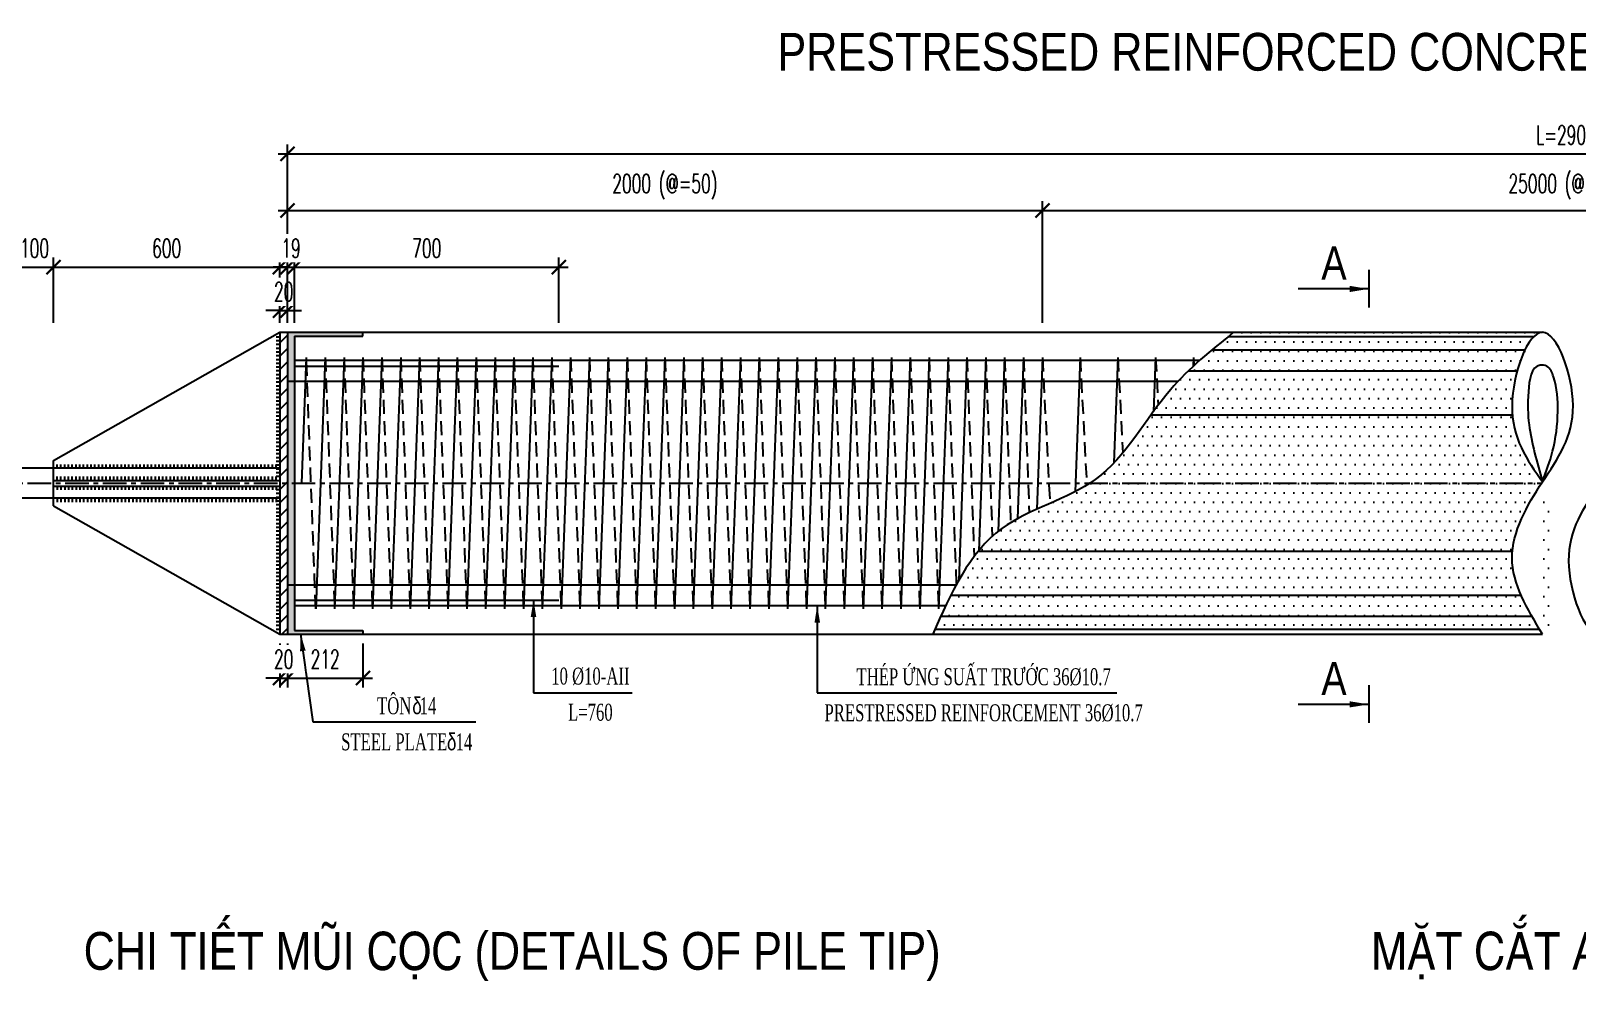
# Model space of a CAD drawing. Extents: x -687 to 808890, y -259 to 107959.
# Drawn here: x 768223 to 772319, y 93996 to 96515 of the extents above; entities that cross this region are included whole.
import ezdxf
from ezdxf.enums import TextEntityAlignment as Align

# ---------------------------------------------------------------- set-up
doc = ezdxf.new("R2010")
doc.units = 0
doc.header["$MEASUREMENT"] = 0
doc.header["$PDMODE"] = 3
doc.linetypes.add('CENTER', pattern=[2, 1.25, -0.25, 0.25, -0.25])
doc.linetypes.add('HIDDEN', pattern=[0.375, 0.25, -0.125])
doc.layers.get('0').update_dxf_attribs({"color": 3, "linetype": 'CONTINUOUS'})
doc.layers.get('DEFPOINTS').update_dxf_attribs({"linetype": 'CONTINUOUS'})
for name, color, linetype in [('Han', 7, 'CONTINUOUS'), ('Hatch', 5, 'CONTINUOUS'), ('Hidden', 4, 'HIDDEN'), ('Kich thuoc', 4, 'CONTINUOUS'), ('Net vang', 2, 'CONTINUOUS'), ('Text', 3, 'CONTINUOUS'), ('Thep chu', 1, 'CONTINUOUS'), ('Thep dai', 6, 'CONTINUOUS'), ('Tim', 8, 'CENTER')]:
    doc.layers.add(name, color=color, linetype=linetype)
doc.styles.add('Kichthuoc', font='romans.shx', dxfattribs={"width": 0.6})
doc.styles.get("Standard").update_dxf_attribs({"font": 'vntimeh.shx', "width": 0.65})
doc.styles.add('SYMBOL', font='greeks.shx', dxfattribs={"width": 0.8})
doc.styles.add('Ten', font='Vharialn.ttf')
doc.dimstyles.new('Dim 250', dxfattribs={"dimscale": 250, "dimtxt": 0.2, "dimasz": 0.15, "dimexe": 0.1, "dimexo": 0.1, "dimgap": 0.1, "dimtad": 1, "dimdec": 0, "dimlfac": -1, "dimzin": 0, "dimdsep": 46, "dimtxsty": 'Kichthuoc', "dimblk": 'ARCHTICK', "dimcen": 0.1, "dimdle": 0.1, "dimclrd": 4, "dimclre": 4, "dimclrt": 3, "dimadec": 0, "dimazin": 0, "dimtfac": 1, "dimtdec": 0, "dimtix": 1, "dimtmove": 2, "dimatfit": 3, "dimfxl": 1, "dimtfill": 1, "dimtolj": 1, "dimtzin": 0, "dimarcsym": 0})
doc.dimstyles.new('Le 250', dxfattribs={"dimscale": 250, "dimtxt": 0.22, "dimasz": 0.18, "dimexe": 0.1, "dimexo": 0.2, "dimgap": 0.1, "dimtad": 1, "dimdec": 0, "dimzin": 0, "dimdsep": 46, "dimtxsty": 'Kichthuoc', "dimblk": 'ARCHTICK', "dimcen": 0, "dimdle": 0.1, "dimclrd": 2, "dimclre": 2, "dimclrt": 256, "dimadec": 0, "dimazin": 0, "dimtfac": 1, "dimtdec": 0, "dimtix": 1, "dimtmove": 2, "dimatfit": 3, "dimfxl": 1, "dimtolj": 1, "dimtzin": 0, "dimarcsym": 0})
pattern_1 = [(45, (-9, -8770.666), (-17.6776695, 17.6776695), [])]

# ---------------------------------------------------------------- blocks, each defined once
blk = doc.blocks.new('_ArchTick')
at = {"color": 0, "linetype": 'ByBlock', "const_width": 0.15}
blk.add_lwpolyline([(-0.5, -0.5), (0.5, 0.5)], dxfattribs=at)
blk = doc.blocks.new('*D87')
at = {"layer": 'DEFPOINTS', "color": 0}
for p in [(768182.7, 95715.8), (768282.7, 95715.8)]:
    blk.add_point(p, dxfattribs=at)
at = {"layer": 'Kich thuoc', "color": 4, "lineweight": -2}
for p, q in [((768182.7, 95740.8), (768182.7, 95913.7)), ((768282.7, 95740.8), (768282.7, 95913.7)), ((768182.7, 95888.7), (768145.2, 95888.7)), ((768182.7, 95888.7), (768282.7, 95888.7)), ((768282.7, 95888.7), (768320.2, 95888.7))]:
    blk.add_line(p, q, dxfattribs=at)
at = {"layer": 'Kich thuoc', "color": 4, "lineweight": -2, "xscale": 37.5, "yscale": 37.5, "zscale": 37.5}
blk.add_blockref('_ArchTick', (768182.7, 95888.7), dxfattribs=at)
at = {"layer": 'Kich thuoc', "color": 4, "lineweight": -2, "xscale": 37.5, "yscale": 37.5, "zscale": 37.5, "rotation": 180}
blk.add_blockref('_ArchTick', (768282.7, 95888.7), dxfattribs=at)
at = {"layer": 'Kich thuoc', "color": 3, "insert": (768232.7, 95938.7), "char_height": 50, "attachment_point": 5, "style": 'Kichthuoc', "bg_fill": 3, "box_fill_scale": 1.25, "bg_fill_color": 9, "bg_fill_true_color": 13158600, "bg_fill_transparency": 11597392}
blk.add_mtext('\\A1;100', dxfattribs=at)
at = {"layer": 'DEFPOINTS', "color": 0}
blk.add_point((768282.7, 95888.7), dxfattribs=at)
blk = doc.blocks.new('*D88')
at = {"layer": 'DEFPOINTS', "color": 0}
for p in [(768882.7, 95888.7), (768282.7, 95715.8), (768882.7, 95715.8)]:
    blk.add_point(p, dxfattribs=at)
at = {"layer": 'Kich thuoc', "color": 4, "lineweight": -2}
for p, q in [((768282.7, 95740.8), (768282.7, 95913.7)), ((768882.7, 95740.8), (768882.7, 95913.7)), ((768257.7, 95888.7), (768907.7, 95888.7))]:
    blk.add_line(p, q, dxfattribs=at)
at = {"layer": 'Kich thuoc', "color": 4, "lineweight": -2, "xscale": 37.5, "yscale": 37.5, "zscale": 37.5, "rotation": 180}
blk.add_blockref('_ArchTick', (768282.7, 95888.7), dxfattribs=at)
at = {"layer": 'Kich thuoc', "color": 4, "lineweight": -2, "xscale": 37.5, "yscale": 37.5, "zscale": 37.5}
blk.add_blockref('_ArchTick', (768882.7, 95888.7), dxfattribs=at)
at = {"layer": 'Kich thuoc', "color": 3, "insert": (768582.7, 95938.7), "char_height": 50, "attachment_point": 5, "style": 'Kichthuoc', "bg_fill": 3, "box_fill_scale": 1.25, "bg_fill_color": 9, "bg_fill_true_color": 13158600, "bg_fill_transparency": 11597264}
blk.add_mtext('\\A1;600', dxfattribs=at)
blk = doc.blocks.new('*D89')
at = {"layer": 'DEFPOINTS', "color": 0}
for p in [(768902.7, 94915.8), (769102.7, 94915.8), (769102.7, 94799.3)]:
    blk.add_point(p, dxfattribs=at)
at = {"layer": 'Kich thuoc', "color": 4, "lineweight": -2}
for p, q in [((768902.7, 94890.8), (768902.7, 94774.3)), ((769102.7, 94890.8), (769102.7, 94774.3)), ((768877.7, 94799.3), (769127.7, 94799.3))]:
    blk.add_line(p, q, dxfattribs=at)
at = {"layer": 'Kich thuoc', "color": 4, "lineweight": -2, "xscale": 37.5, "yscale": 37.5, "zscale": 37.5, "rotation": 180}
blk.add_blockref('_ArchTick', (768902.7, 94799.3), dxfattribs=at)
at = {"layer": 'Kich thuoc', "color": 4, "lineweight": -2, "xscale": 37.5, "yscale": 37.5, "zscale": 37.5}
blk.add_blockref('_ArchTick', (769102.7, 94799.3), dxfattribs=at)
at = {"layer": 'Kich thuoc', "color": 3, "insert": (769002.7, 94849.3), "char_height": 50, "attachment_point": 5, "style": 'Kichthuoc', "bg_fill": 3, "box_fill_scale": 1.25, "bg_fill_color": 9, "bg_fill_true_color": 13158600, "bg_fill_transparency": 10665020}
blk.add_mtext('\\A1;212', dxfattribs=at)
blk = doc.blocks.new('*D90')
at = {"layer": 'DEFPOINTS', "color": 0}
for p in [(768882.7, 94915.8), (768902.7, 94915.8)]:
    blk.add_point(p, dxfattribs=at)
at = {"layer": 'Kich thuoc', "color": 4, "lineweight": -2}
for p, q in [((768882.7, 94890.8), (768882.7, 94774.3)), ((768902.7, 94890.8), (768902.7, 94774.3)), ((768882.7, 94799.3), (768845.2, 94799.3)), ((768882.7, 94799.3), (768902.7, 94799.3)), ((768902.7, 94799.3), (768940.2, 94799.3))]:
    blk.add_line(p, q, dxfattribs=at)
at = {"layer": 'Kich thuoc', "color": 4, "lineweight": -2, "xscale": 37.5, "yscale": 37.5, "zscale": 37.5}
blk.add_blockref('_ArchTick', (768882.7, 94799.3), dxfattribs=at)
at = {"layer": 'Kich thuoc', "color": 4, "lineweight": -2, "xscale": 37.5, "yscale": 37.5, "zscale": 37.5, "rotation": 180}
blk.add_blockref('_ArchTick', (768902.7, 94799.3), dxfattribs=at)
at = {"layer": 'Kich thuoc', "color": 3, "insert": (768892.7, 94849.3), "char_height": 50, "attachment_point": 5, "style": 'Kichthuoc', "bg_fill": 3, "box_fill_scale": 1.25, "bg_fill_color": 9, "bg_fill_true_color": 13158600, "bg_fill_transparency": 11597248}
blk.add_mtext('\\A1;20', dxfattribs=at)
at = {"layer": 'DEFPOINTS', "color": 0}
blk.add_point((768902.7, 94799.3), dxfattribs=at)
blk = doc.blocks.new('*D91')
at = {"layer": 'DEFPOINTS', "color": 0}
for p in [(768882.7, 95715.8), (768902.7, 95715.8)]:
    blk.add_point(p, dxfattribs=at)
at = {"layer": 'Kich thuoc', "color": 4, "lineweight": -2}
for p, q in [((768882.7, 95773.3), (768845.2, 95773.3)), ((768882.7, 95740.8), (768882.7, 95798.3)), ((768882.7, 95773.3), (768902.7, 95773.3)), ((768902.7, 95740.8), (768902.7, 95798.3)), ((768902.7, 95773.3), (768940.2, 95773.3))]:
    blk.add_line(p, q, dxfattribs=at)
at = {"layer": 'Kich thuoc', "color": 4, "lineweight": -2, "xscale": 37.5, "yscale": 37.5, "zscale": 37.5}
blk.add_blockref('_ArchTick', (768882.7, 95773.3), dxfattribs=at)
at = {"layer": 'Kich thuoc', "color": 4, "lineweight": -2, "xscale": 37.5, "yscale": 37.5, "zscale": 37.5, "rotation": 180}
blk.add_blockref('_ArchTick', (768902.7, 95773.3), dxfattribs=at)
at = {"layer": 'Kich thuoc', "color": 3, "insert": (768892.7, 95823.3), "char_height": 50, "attachment_point": 5, "style": 'Kichthuoc', "bg_fill": 3, "box_fill_scale": 1.25, "bg_fill_color": 9, "bg_fill_true_color": 13158600, "bg_fill_transparency": 11597264}
blk.add_mtext('\\A1;20', dxfattribs=at)
at = {"layer": 'DEFPOINTS', "color": 0}
blk.add_point((768902.7, 95773.3), dxfattribs=at)
blk = doc.blocks.new('*D65')
at = {"layer": 'DEFPOINTS', "color": 0}
for p in [(775702.7, 96188.7), (768902.7, 95715.8), (775702.7, 95715.8)]:
    blk.add_point(p, dxfattribs=at)
at = {"layer": 'Kich thuoc', "color": 4, "lineweight": -2}
for p, q in [((768877.7, 96188.7), (775727.7, 96188.7)), ((768902.7, 95740.8), (768902.7, 96213.7)), ((775702.7, 95740.8), (775702.7, 96213.7))]:
    blk.add_line(p, q, dxfattribs=at)
at = {"layer": 'Kich thuoc', "color": 4, "lineweight": -2, "xscale": 37.5, "yscale": 37.5, "zscale": 37.5, "rotation": 180}
blk.add_blockref('_ArchTick', (768902.7, 96188.7), dxfattribs=at)
at = {"layer": 'Kich thuoc', "color": 4, "lineweight": -2, "xscale": 37.5, "yscale": 37.5, "zscale": 37.5}
blk.add_blockref('_ArchTick', (775702.7, 96188.7), dxfattribs=at)
at = {"layer": 'Kich thuoc', "color": 3, "insert": (772302.7, 96238.7), "char_height": 50, "attachment_point": 5, "style": 'Kichthuoc', "bg_fill": 3, "box_fill_scale": 1.25, "bg_fill_color": 9, "bg_fill_true_color": 13158600, "bg_fill_transparency": 9022884}
blk.add_mtext('\\A1;L=29000', dxfattribs=at)
blk = doc.blocks.new('*D66')
at = {"layer": 'DEFPOINTS', "color": 0}
for p in [(773702.7, 96038.7), (770902.7, 95715.8), (773702.7, 95715.8)]:
    blk.add_point(p, dxfattribs=at)
at = {"layer": 'Kich thuoc', "color": 4, "lineweight": -2}
for p, q in [((770902.7, 95740.8), (770902.7, 96063.7)), ((773702.7, 95740.8), (773702.7, 96063.7)), ((770877.7, 96038.7), (773727.7, 96038.7))]:
    blk.add_line(p, q, dxfattribs=at)
at = {"layer": 'Kich thuoc', "color": 4, "lineweight": -2, "xscale": 37.5, "yscale": 37.5, "zscale": 37.5, "rotation": 180}
blk.add_blockref('_ArchTick', (770902.7, 96038.7), dxfattribs=at)
at = {"layer": 'Kich thuoc', "color": 4, "lineweight": -2, "xscale": 37.5, "yscale": 37.5, "zscale": 37.5}
blk.add_blockref('_ArchTick', (773702.7, 96038.7), dxfattribs=at)
at = {"layer": 'Kich thuoc', "color": 3, "insert": (772302.7, 96101.8), "char_height": 50, "attachment_point": 5, "style": 'Kichthuoc', "bg_fill": 3, "box_fill_scale": 1.25, "bg_fill_color": 9, "bg_fill_true_color": 13158600, "bg_fill_transparency": 16082364}
blk.add_mtext('\\A1;25000 (@=100)', dxfattribs=at)
blk = doc.blocks.new('*D67')
at = {"layer": 'DEFPOINTS', "color": 0}
for p in [(770902.7, 96038.7), (768902.7, 95715.8), (770902.7, 95715.8)]:
    blk.add_point(p, dxfattribs=at)
at = {"layer": 'Kich thuoc', "color": 4, "lineweight": -2}
for p, q in [((768902.7, 95740.8), (768902.7, 96063.7)), ((770902.7, 95740.8), (770902.7, 96063.7)), ((768877.7, 96038.7), (770927.7, 96038.7))]:
    blk.add_line(p, q, dxfattribs=at)
at = {"layer": 'Kich thuoc', "color": 4, "lineweight": -2, "xscale": 37.5, "yscale": 37.5, "zscale": 37.5, "rotation": 180}
blk.add_blockref('_ArchTick', (768902.7, 96038.7), dxfattribs=at)
at = {"layer": 'Kich thuoc', "color": 4, "lineweight": -2, "xscale": 37.5, "yscale": 37.5, "zscale": 37.5}
blk.add_blockref('_ArchTick', (770902.7, 96038.7), dxfattribs=at)
at = {"layer": 'Kich thuoc', "color": 3, "insert": (769902.7, 96101.8), "char_height": 50, "attachment_point": 5, "style": 'Kichthuoc', "bg_fill": 3, "box_fill_scale": 1.25, "bg_fill_color": 9, "bg_fill_true_color": 13158600, "bg_fill_transparency": 0}
blk.add_mtext('\\A1;{2000 (@=50)}', dxfattribs=at)
blk = doc.blocks.new('*D68')
at = {"layer": 'DEFPOINTS', "color": 0}
for p in [(769621.7, 95888.7), (768921.7, 95715.8), (769621.7, 95715.8)]:
    blk.add_point(p, dxfattribs=at)
at = {"layer": 'Kich thuoc', "color": 4, "lineweight": -2}
for p, q in [((768921.7, 95740.8), (768921.7, 95913.7)), ((769621.7, 95740.8), (769621.7, 95913.7)), ((768896.7, 95888.7), (769646.7, 95888.7))]:
    blk.add_line(p, q, dxfattribs=at)
at = {"layer": 'Kich thuoc', "color": 4, "lineweight": -2, "xscale": 37.5, "yscale": 37.5, "zscale": 37.5, "rotation": 180}
blk.add_blockref('_ArchTick', (768921.7, 95888.7), dxfattribs=at)
at = {"layer": 'Kich thuoc', "color": 4, "lineweight": -2, "xscale": 37.5, "yscale": 37.5, "zscale": 37.5}
blk.add_blockref('_ArchTick', (769621.7, 95888.7), dxfattribs=at)
at = {"layer": 'Kich thuoc', "color": 3, "insert": (769271.7, 95938.7), "char_height": 50, "attachment_point": 5, "style": 'Kichthuoc', "bg_fill": 3, "box_fill_scale": 1.25, "bg_fill_color": 9, "bg_fill_true_color": 13158600, "bg_fill_transparency": 11732736}
blk.add_mtext('\\A1;700', dxfattribs=at)
blk = doc.blocks.new('*D75')
at = {"layer": 'DEFPOINTS', "color": 0}
for p in [(768902.7, 95715.8), (768921.7, 95715.8)]:
    blk.add_point(p, dxfattribs=at)
at = {"layer": 'Kich thuoc', "color": 4, "lineweight": -2}
for p, q in [((768902.7, 95740.8), (768902.7, 95913.7)), ((768921.7, 95740.8), (768921.7, 95913.7)), ((768902.7, 95888.7), (768865.2, 95888.7)), ((768902.7, 95888.7), (768921.7, 95888.7)), ((768921.7, 95888.7), (768959.2, 95888.7))]:
    blk.add_line(p, q, dxfattribs=at)
at = {"layer": 'Kich thuoc', "color": 4, "lineweight": -2, "xscale": 37.5, "yscale": 37.5, "zscale": 37.5}
blk.add_blockref('_ArchTick', (768902.7, 95888.7), dxfattribs=at)
at = {"layer": 'Kich thuoc', "color": 4, "lineweight": -2, "xscale": 37.5, "yscale": 37.5, "zscale": 37.5, "rotation": 180}
blk.add_blockref('_ArchTick', (768921.7, 95888.7), dxfattribs=at)
at = {"layer": 'Kich thuoc', "color": 3, "insert": (768912.2, 95938.7), "char_height": 50, "attachment_point": 5, "style": 'Kichthuoc', "bg_fill": 3, "box_fill_scale": 1.25, "bg_fill_color": 9, "bg_fill_true_color": 13158600, "bg_fill_transparency": 10588176}
blk.add_mtext('\\A1;19', dxfattribs=at)
at = {"layer": 'DEFPOINTS', "color": 0}
blk.add_point((768921.7, 95888.7), dxfattribs=at)

msp = doc.modelspace()

# ---------------------------------------------------------------- hatches: boundary and pattern name
at = {"layer": 'Hatch'}
h = msp.add_hatch(dxfattribs=at)
h.set_pattern_fill('DOTS', color=11, scale=400, style=0)
h.set_pattern_definition([(180, (1574593.558, -15409.56), (-12.5, 25), [0, -25])])
edge = h.paths.add_edge_path()
edge.add_spline(control_points=[(772256.6, 94934.1), (772247.3, 94922.6), (772197.5, 94888.2), (772106.6, 95140.7), (772186.9, 95254.1), (772227.7, 95311.8)], knot_values=[811.110562, 811.110562, 811.110562, 811.110562, 862.881742, 1073.007423, 1290.557934, 1290.557934, 1290.557934, 1290.557934], degree=3, periodic=0)
edge.add_line((772227.7, 94915.8), (770612.5, 94915.8))
edge.add_line((772227.7, 95715.8), (771409.2, 95715.8))
edge.add_spline(control_points=[(771409.2, 95715.8), (771350.2, 95668.4), (771210.5, 95556.1), (771080.3, 95296.8), (770748.2, 95222.2), (770660.4, 95023.9), (770612.5, 94915.8)], knot_values=[0, 0, 0, 0, 226.398441, 536.414113, 815.347417, 1150.174082, 1150.174082, 1150.174082, 1150.174082], degree=3, periodic=0)
edge.add_spline(control_points=[(772227.7, 95715.8), (772187.4, 95649.1), (772106.7, 95515.8), (772193.3, 95363.3), (772240.3, 95292.7), (772246.5, 95283.2)], knot_values=[0, 0, 0, 0, 217.550511, 435.101022, 468.730043, 468.730043, 468.730043, 468.730043], degree=3, periodic=0)
h = msp.add_hatch(color=7, dxfattribs=at)
h.paths.add_polyline_path([(768921.7, 95585.8), (768902.7, 95585.8), (768902.7, 95315.8), (768921.7, 95315.8)])
h.paths.add_polyline_path([(768921.7, 95315.8), (768902.7, 95315.8), (768902.7, 95045.8), (768921.7, 95045.8)])

# ---------------------------------------------------------------- linework, layer by layer
for q in [(768282.7, 95375.8), (768882.7, 94915.8)]:
    msp.add_line((768282.7, 95255.8), q)
at = {"layer": 'Han'}
for p, q in [((768882.7, 95693.3), (768872.7, 95693.3)), ((768882.7, 95683.3), (768872.7, 95683.3)), ((768882.7, 95673.3), (768872.7, 95673.3)), ((768882.7, 95663.3), (768872.7, 95663.3)), ((768882.7, 95653.3), (768872.7, 95653.3)), ((768882.7, 95643.3), (768872.7, 95643.3)), ((768882.7, 95633.3), (768872.7, 95633.3)), ((768882.7, 95623.3), (768872.7, 95623.3)), ((768882.7, 95613.3), (768872.7, 95613.3)), ((768882.7, 95603.3), (768872.7, 95603.3)), ((768882.7, 95593.3), (768872.7, 95593.3)), ((768882.7, 95583.3), (768872.7, 95583.3)), ((768882.7, 95573.3), (768872.7, 95573.3)), ((768882.7, 95563.3), (768872.7, 95563.3)), ((768882.7, 95553.3), (768872.7, 95553.3)), ((768882.7, 95543.3), (768872.7, 95543.3)), ((768882.7, 95533.3), (768872.7, 95533.3)), ((768882.7, 95523.3), (768872.7, 95523.3)), ((768882.7, 95513.3), (768872.7, 95513.3)), ((768882.7, 95503.3), (768872.7, 95503.3)), ((768882.7, 95493.3), (768872.7, 95493.3)), ((768882.7, 95483.3), (768872.7, 95483.3)), ((768882.7, 95473.3), (768872.7, 95473.3)), ((768882.7, 95463.3), (768872.7, 95463.3)), ((768882.7, 95453.3), (768872.7, 95453.3)), ((768882.7, 95443.3), (768872.7, 95443.3)), ((768882.7, 95433.3), (768872.7, 95433.3)), ((768882.7, 95423.3), (768872.7, 95423.3)), ((768882.7, 95413.3), (768872.7, 95413.3)), ((768882.7, 95403.3), (768872.7, 95403.3)), ((768292.7, 95355.8), (768292.7, 95365.8)), ((768292.7, 95355.8), (768292.7, 95365.8)), ((768302.7, 95355.8), (768302.7, 95365.8)), ((768302.7, 95355.8), (768302.7, 95365.8)), ((768312.7, 95355.8), (768312.7, 95365.8)), ((768322.7, 95355.8), (768322.7, 95365.8)), ((768332.7, 95355.8), (768332.7, 95365.8)), ((768342.7, 95355.8), (768342.7, 95365.8)), ((768352.7, 95355.8), (768352.7, 95365.8)), ((768362.7, 95355.8), (768362.7, 95365.8)), ((768372.7, 95355.8), (768372.7, 95365.8)), ((768382.7, 95355.8), (768382.7, 95365.8)), ((768392.7, 95355.8), (768392.7, 95365.8)), ((768402.7, 95355.8), (768402.7, 95365.8)), ((768412.7, 95355.8), (768412.7, 95365.8)), ((768422.7, 95355.8), (768422.7, 95365.8)), ((768432.7, 95355.8), (768432.7, 95365.8)), ((768442.7, 95355.8), (768442.7, 95365.8)), ((768452.7, 95355.8), (768452.7, 95365.8)), ((768462.7, 95355.8), (768462.7, 95365.8)), ((768472.7, 95355.8), (768472.7, 95365.8)), ((768482.7, 95355.8), (768482.7, 95365.8)), ((768492.7, 95355.8), (768492.7, 95365.8)), ((768502.7, 95355.8), (768502.7, 95365.8)), ((768512.7, 95355.8), (768512.7, 95365.8)), ((768522.7, 95355.8), (768522.7, 95365.8)), ((768532.7, 95355.8), (768532.7, 95365.8)), ((768542.7, 95355.8), (768542.7, 95365.8)), ((768552.7, 95355.8), (768552.7, 95365.8)), ((768562.7, 95355.8), (768562.7, 95365.8)), ((768572.7, 95355.8), (768572.7, 95365.8)), ((768582.7, 95355.8), (768582.7, 95365.8)), ((768592.7, 95355.8), (768592.7, 95365.8)), ((768602.7, 95355.8), (768602.7, 95365.8)), ((768612.7, 95355.8), (768612.7, 95365.8)), ((768622.7, 95355.8), (768622.7, 95365.8)), ((768632.7, 95355.8), (768632.7, 95365.8)), ((768642.7, 95355.8), (768642.7, 95365.8)), ((768652.7, 95355.8), (768652.7, 95365.8)), ((768662.7, 95355.8), (768662.7, 95365.8)), ((768672.7, 95355.8), (768672.7, 95365.8)), ((768682.7, 95355.8), (768682.7, 95365.8)), ((768692.7, 95355.8), (768692.7, 95365.8)), ((768702.7, 95355.8), (768702.7, 95365.8)), ((768712.7, 95355.8), (768712.7, 95365.8)), ((768722.7, 95355.8), (768722.7, 95365.8)), ((768732.7, 95355.8), (768732.7, 95365.8)), ((768742.7, 95355.8), (768742.7, 95365.8)), ((768752.7, 95355.8), (768752.7, 95365.8)), ((768762.7, 95355.8), (768762.7, 95365.8)), ((768772.7, 95355.8), (768772.7, 95365.8)), ((768782.7, 95355.8), (768782.7, 95365.8)), ((768792.7, 95355.8), (768792.7, 95365.8)), ((768802.7, 95355.8), (768802.7, 95365.8)), ((768812.7, 95355.8), (768812.7, 95365.8)), ((768822.7, 95355.8), (768822.7, 95365.8)), ((768832.7, 95355.8), (768832.7, 95365.8)), ((768842.7, 95355.8), (768842.7, 95365.8)), ((768852.7, 95355.8), (768852.7, 95365.8)), ((768862.7, 95355.8), (768862.7, 95365.8)), ((768882.7, 95393.3), (768872.7, 95393.3)), ((768882.7, 95383.3), (768872.7, 95383.3)), ((768882.7, 95373.3), (768872.7, 95373.3)), ((768872.7, 95355.8), (768872.7, 95365.8)), ((768882.7, 95363.3), (768872.7, 95363.3)), ((768292.7, 95323.3), (768292.7, 95333.3)), ((768292.7, 95323.3), (768292.7, 95333.3)), ((768302.7, 95323.3), (768302.7, 95333.3)), ((768302.7, 95323.3), (768302.7, 95333.3)), ((768312.7, 95323.3), (768312.7, 95333.3)), ((768322.7, 95323.3), (768322.7, 95333.3)), ((768332.7, 95323.3), (768332.7, 95333.3)), ((768342.7, 95323.3), (768342.7, 95333.3)), ((768352.7, 95323.3), (768352.7, 95333.3)), ((768362.7, 95323.3), (768362.7, 95333.3)), ((768372.7, 95323.3), (768372.7, 95333.3)), ((768382.7, 95323.3), (768382.7, 95333.3)), ((768392.7, 95323.3), (768392.7, 95333.3)), ((768402.7, 95323.3), (768402.7, 95333.3)), ((768412.7, 95323.3), (768412.7, 95333.3)), ((768422.7, 95323.3), (768422.7, 95333.3)), ((768432.7, 95323.3), (768432.7, 95333.3)), ((768442.7, 95323.3), (768442.7, 95333.3)), ((768452.7, 95323.3), (768452.7, 95333.3)), ((768462.7, 95323.3), (768462.7, 95333.3)), ((768472.7, 95323.3), (768472.7, 95333.3)), ((768482.7, 95323.3), (768482.7, 95333.3)), ((768492.7, 95323.3), (768492.7, 95333.3)), ((768502.7, 95323.3), (768502.7, 95333.3)), ((768512.7, 95323.3), (768512.7, 95333.3)), ((768522.7, 95323.3), (768522.7, 95333.3)), ((768532.7, 95323.3), (768532.7, 95333.3)), ((768542.7, 95323.3), (768542.7, 95333.3)), ((768552.7, 95323.3), (768552.7, 95333.3)), ((768562.7, 95323.3), (768562.7, 95333.3)), ((768572.7, 95323.3), (768572.7, 95333.3)), ((768582.7, 95323.3), (768582.7, 95333.3)), ((768592.7, 95323.3), (768592.7, 95333.3)), ((768602.7, 95323.3), (768602.7, 95333.3)), ((768612.7, 95323.3), (768612.7, 95333.3)), ((768622.7, 95323.3), (768622.7, 95333.3)), ((768632.7, 95323.3), (768632.7, 95333.3)), ((768642.7, 95323.3), (768642.7, 95333.3)), ((768652.7, 95323.3), (768652.7, 95333.3)), ((768662.7, 95323.3), (768662.7, 95333.3)), ((768672.7, 95323.3), (768672.7, 95333.3)), ((768682.7, 95323.3), (768682.7, 95333.3)), ((768692.7, 95323.3), (768692.7, 95333.3)), ((768702.7, 95323.3), (768702.7, 95333.3)), ((768712.7, 95323.3), (768712.7, 95333.3)), ((768722.7, 95323.3), (768722.7, 95333.3)), ((768732.7, 95323.3), (768732.7, 95333.3)), ((768742.7, 95323.3), (768742.7, 95333.3)), ((768752.7, 95323.3), (768752.7, 95333.3)), ((768762.7, 95323.3), (768762.7, 95333.3)), ((768772.7, 95323.3), (768772.7, 95333.3)), ((768782.7, 95323.3), (768782.7, 95333.3)), ((768792.7, 95323.3), (768792.7, 95333.3)), ((768802.7, 95323.3), (768802.7, 95333.3)), ((768812.7, 95323.3), (768812.7, 95333.3)), ((768822.7, 95323.3), (768822.7, 95333.3)), ((768832.7, 95323.3), (768832.7, 95333.3)), ((768842.7, 95323.3), (768842.7, 95333.3)), ((768852.7, 95323.3), (768852.7, 95333.3)), ((768862.7, 95323.3), (768862.7, 95333.3)), ((768882.7, 95353.3), (768872.7, 95353.3)), ((768882.7, 95343.3), (768872.7, 95343.3)), ((768872.7, 95323.3), (768872.7, 95333.3)), ((768882.7, 95333.3), (768872.7, 95333.3)), ((768292.7, 95308.3), (768292.7, 95298.3)), ((768292.7, 95308.3), (768292.7, 95298.3)), ((768302.7, 95308.3), (768302.7, 95298.3)), ((768302.7, 95308.3), (768302.7, 95298.3)), ((768312.7, 95308.3), (768312.7, 95298.3)), ((768322.7, 95308.3), (768322.7, 95298.3)), ((768332.7, 95308.3), (768332.7, 95298.3)), ((768342.7, 95308.3), (768342.7, 95298.3)), ((768352.7, 95308.3), (768352.7, 95298.3)), ((768362.7, 95308.3), (768362.7, 95298.3)), ((768372.7, 95308.3), (768372.7, 95298.3)), ((768382.7, 95308.3), (768382.7, 95298.3)), ((768392.7, 95308.3), (768392.7, 95298.3)), ((768402.7, 95308.3), (768402.7, 95298.3)), ((768412.7, 95308.3), (768412.7, 95298.3)), ((768422.7, 95308.3), (768422.7, 95298.3)), ((768432.7, 95308.3), (768432.7, 95298.3)), ((768442.7, 95308.3), (768442.7, 95298.3)), ((768452.7, 95308.3), (768452.7, 95298.3)), ((768462.7, 95308.3), (768462.7, 95298.3)), ((768472.7, 95308.3), (768472.7, 95298.3)), ((768482.7, 95308.3), (768482.7, 95298.3)), ((768492.7, 95308.3), (768492.7, 95298.3)), ((768502.7, 95308.3), (768502.7, 95298.3)), ((768512.7, 95308.3), (768512.7, 95298.3)), ((768522.7, 95308.3), (768522.7, 95298.3)), ((768532.7, 95308.3), (768532.7, 95298.3)), ((768542.7, 95308.3), (768542.7, 95298.3)), ((768552.7, 95308.3), (768552.7, 95298.3)), ((768562.7, 95308.3), (768562.7, 95298.3)), ((768572.7, 95308.3), (768572.7, 95298.3)), ((768582.7, 95308.3), (768582.7, 95298.3)), ((768592.7, 95308.3), (768592.7, 95298.3)), ((768602.7, 95308.3), (768602.7, 95298.3)), ((768612.7, 95308.3), (768612.7, 95298.3)), ((768622.7, 95308.3), (768622.7, 95298.3)), ((768632.7, 95308.3), (768632.7, 95298.3)), ((768642.7, 95308.3), (768642.7, 95298.3)), ((768652.7, 95308.3), (768652.7, 95298.3)), ((768662.7, 95308.3), (768662.7, 95298.3)), ((768672.7, 95308.3), (768672.7, 95298.3)), ((768682.7, 95308.3), (768682.7, 95298.3)), ((768692.7, 95308.3), (768692.7, 95298.3)), ((768702.7, 95308.3), (768702.7, 95298.3)), ((768712.7, 95308.3), (768712.7, 95298.3)), ((768722.7, 95308.3), (768722.7, 95298.3)), ((768732.7, 95308.3), (768732.7, 95298.3)), ((768742.7, 95308.3), (768742.7, 95298.3)), ((768752.7, 95308.3), (768752.7, 95298.3)), ((768762.7, 95308.3), (768762.7, 95298.3)), ((768772.7, 95308.3), (768772.7, 95298.3)), ((768782.7, 95308.3), (768782.7, 95298.3)), ((768792.7, 95308.3), (768792.7, 95298.3)), ((768802.7, 95308.3), (768802.7, 95298.3)), ((768812.7, 95308.3), (768812.7, 95298.3)), ((768822.7, 95308.3), (768822.7, 95298.3)), ((768832.7, 95308.3), (768832.7, 95298.3)), ((768842.7, 95308.3), (768842.7, 95298.3)), ((768852.7, 95308.3), (768852.7, 95298.3)), ((768862.7, 95308.3), (768862.7, 95298.3)), ((768872.7, 95308.3), (768872.7, 95298.3)), ((768882.7, 95298.3), (768872.7, 95298.3)), ((768882.7, 95288.3), (768872.7, 95288.3)), ((768882.7, 95278.3), (768872.7, 95278.3)), ((768292.7, 95275.8), (768292.7, 95265.8)), ((768292.7, 95275.8), (768292.7, 95265.8)), ((768302.7, 95275.8), (768302.7, 95265.8)), ((768302.7, 95275.8), (768302.7, 95265.8)), ((768312.7, 95275.8), (768312.7, 95265.8)), ((768322.7, 95275.8), (768322.7, 95265.8)), ((768332.7, 95275.8), (768332.7, 95265.8)), ((768342.7, 95275.8), (768342.7, 95265.8)), ((768352.7, 95275.8), (768352.7, 95265.8)), ((768362.7, 95275.8), (768362.7, 95265.8)), ((768372.7, 95275.8), (768372.7, 95265.8)), ((768382.7, 95275.8), (768382.7, 95265.8)), ((768392.7, 95275.8), (768392.7, 95265.8)), ((768402.7, 95275.8), (768402.7, 95265.8)), ((768412.7, 95275.8), (768412.7, 95265.8)), ((768422.7, 95275.8), (768422.7, 95265.8)), ((768432.7, 95275.8), (768432.7, 95265.8)), ((768442.7, 95275.8), (768442.7, 95265.8)), ((768452.7, 95275.8), (768452.7, 95265.8)), ((768462.7, 95275.8), (768462.7, 95265.8)), ((768472.7, 95275.8), (768472.7, 95265.8)), ((768482.7, 95275.8), (768482.7, 95265.8)), ((768492.7, 95275.8), (768492.7, 95265.8)), ((768502.7, 95275.8), (768502.7, 95265.8)), ((768512.7, 95275.8), (768512.7, 95265.8)), ((768522.7, 95275.8), (768522.7, 95265.8)), ((768532.7, 95275.8), (768532.7, 95265.8)), ((768542.7, 95275.8), (768542.7, 95265.8)), ((768552.7, 95275.8), (768552.7, 95265.8)), ((768562.7, 95275.8), (768562.7, 95265.8)), ((768572.7, 95275.8), (768572.7, 95265.8)), ((768582.7, 95275.8), (768582.7, 95265.8)), ((768592.7, 95275.8), (768592.7, 95265.8)), ((768602.7, 95275.8), (768602.7, 95265.8)), ((768612.7, 95275.8), (768612.7, 95265.8)), ((768622.7, 95275.8), (768622.7, 95265.8)), ((768632.7, 95275.8), (768632.7, 95265.8)), ((768642.7, 95275.8), (768642.7, 95265.8)), ((768652.7, 95275.8), (768652.7, 95265.8)), ((768662.7, 95275.8), (768662.7, 95265.8)), ((768672.7, 95275.8), (768672.7, 95265.8)), ((768682.7, 95275.8), (768682.7, 95265.8)), ((768692.7, 95275.8), (768692.7, 95265.8)), ((768702.7, 95275.8), (768702.7, 95265.8)), ((768712.7, 95275.8), (768712.7, 95265.8)), ((768722.7, 95275.8), (768722.7, 95265.8)), ((768732.7, 95275.8), (768732.7, 95265.8)), ((768742.7, 95275.8), (768742.7, 95265.8)), ((768752.7, 95275.8), (768752.7, 95265.8)), ((768762.7, 95275.8), (768762.7, 95265.8)), ((768772.7, 95275.8), (768772.7, 95265.8)), ((768782.7, 95275.8), (768782.7, 95265.8)), ((768792.7, 95275.8), (768792.7, 95265.8)), ((768802.7, 95275.8), (768802.7, 95265.8)), ((768812.7, 95275.8), (768812.7, 95265.8)), ((768822.7, 95275.8), (768822.7, 95265.8)), ((768832.7, 95275.8), (768832.7, 95265.8)), ((768842.7, 95275.8), (768842.7, 95265.8)), ((768852.7, 95275.8), (768852.7, 95265.8)), ((768862.7, 95275.8), (768862.7, 95265.8)), ((768872.7, 95275.8), (768872.7, 95265.8)), ((768882.7, 95268.3), (768872.7, 95268.3)), ((768882.7, 95258.3), (768872.7, 95258.3)), ((768882.7, 95248.3), (768872.7, 95248.3)), ((768882.7, 95238.3), (768872.7, 95238.3)), ((768882.7, 95228.3), (768872.7, 95228.3)), ((768882.7, 95218.3), (768872.7, 95218.3)), ((768882.7, 95208.3), (768872.7, 95208.3)), ((768882.7, 95198.3), (768872.7, 95198.3)), ((768882.7, 95188.3), (768872.7, 95188.3)), ((768882.7, 95178.3), (768872.7, 95178.3)), ((768882.7, 95168.3), (768872.7, 95168.3)), ((768882.7, 95158.3), (768872.7, 95158.3)), ((768882.7, 95148.3), (768872.7, 95148.3)), ((768882.7, 95138.3), (768872.7, 95138.3)), ((768882.7, 95128.3), (768872.7, 95128.3)), ((768882.7, 95118.3), (768872.7, 95118.3)), ((768882.7, 95108.3), (768872.7, 95108.3)), ((768882.7, 95098.3), (768872.7, 95098.3)), ((768882.7, 95088.3), (768872.7, 95088.3)), ((768882.7, 95078.3), (768872.7, 95078.3)), ((768882.7, 95068.3), (768872.7, 95068.3)), ((768882.7, 95058.3), (768872.7, 95058.3)), ((768882.7, 95048.3), (768872.7, 95048.3)), ((768882.7, 95038.3), (768872.7, 95038.3)), ((768882.7, 95028.3), (768872.7, 95028.3)), ((768882.7, 95018.3), (768872.7, 95018.3)), ((768882.7, 95008.3), (768872.7, 95008.3)), ((768882.7, 94998.3), (768872.7, 94998.3)), ((768882.7, 94988.3), (768872.7, 94988.3)), ((768882.7, 94978.3), (768872.7, 94978.3)), ((768882.7, 94968.3), (768872.7, 94968.3)), ((768882.7, 94958.3), (768872.7, 94958.3)), ((768882.7, 94948.3), (768872.7, 94948.3)), ((768882.7, 94938.3), (768872.7, 94938.3)), ((768882.7, 94928.3), (768872.7, 94928.3))]:
    msp.add_line(p, q, dxfattribs=at)
at = {"layer": 'Hatch', "color": 9}
for p, q in [((772204.1, 95703.8), (771394.4, 95703.8)), ((772180.8, 95668.9), (771351.6, 95668.9)), ((772160.4, 95613.2), (771289.2, 95613.2)), ((772147.9, 95496.3), (771190.3, 95496.3)), ((772147.8, 95135.2), (770732.6, 95135.2)), ((772171.2, 95018.3), (770659.9, 95018.3)), ((772199.9, 94962.7), (770633.5, 94962.7)), ((772220.5, 94927.7), (770617.8, 94927.7))]:
    msp.add_line(p, q, dxfattribs=at)
at = {"layer": 'Hidden', "ltscale": 150}
for p, q in [((768977.7, 94982.4), (768952.7, 95649.2)), ((769002.7, 95649.2), (769027.7, 94982.4)), ((769052.7, 95649.2), (769077.7, 94982.4)), ((769102.7, 95649.2), (769127.7, 94982.4)), ((769152.7, 95649.2), (769177.7, 94982.4)), ((769202.7, 95649.2), (769227.7, 94982.4)), ((769252.7, 95649.2), (769277.7, 94982.4)), ((769302.7, 95649.2), (769327.7, 94982.4)), ((769352.7, 95649.2), (769377.7, 94982.4)), ((769402.7, 95649.2), (769427.7, 94982.4)), ((769452.7, 95649.2), (769477.7, 94982.4)), ((769502.7, 95649.2), (769527.7, 94982.4)), ((769552.7, 95649.2), (769577.7, 94982.4)), ((769602.7, 95649.2), (769627.7, 94982.4)), ((769652.7, 95649.2), (769677.7, 94982.4)), ((769702.7, 95649.2), (769727.7, 94982.4)), ((769752.7, 95649.2), (769777.7, 94982.4)), ((769802.7, 95649.2), (769827.7, 94982.4)), ((769852.7, 95649.2), (769877.7, 94982.4)), ((769902.7, 95649.2), (769927.7, 94982.4)), ((769952.7, 95649.2), (769977.7, 94982.4)), ((770002.7, 95649.2), (770027.7, 94982.4)), ((770052.7, 95649.2), (770077.7, 94982.4)), ((770102.7, 95649.2), (770127.7, 94982.4)), ((770152.7, 95649.2), (770177.7, 94982.4)), ((770202.7, 95649.2), (770227.7, 94982.4)), ((770252.7, 95649.2), (770277.7, 94982.4)), ((770302.7, 95649.2), (770327.7, 94982.4)), ((770352.7, 95649.2), (770377.7, 94982.4)), ((770402.7, 95649.2), (770427.7, 94982.4)), ((770452.7, 95649.2), (770477.7, 94982.4)), ((770502.7, 95649.2), (770527.7, 94982.4)), ((770552.7, 95649.2), (770577.7, 94982.4)), ((770602.7, 95649.2), (770627.7, 94982.4)), ((770652.7, 95649.2), (770674.5, 95046.4)), ((770702.7, 95649.2), (770721.9, 95121.5)), ((770752.7, 95649.2), (770770.1, 95175)), ((770802.7, 95649.2), (770818.8, 95211.4)), ((770852.7, 95649.2), (770867.9, 95237.6)), ((770902.7, 95649.2), (770922.8, 95262.3)), ((771002.7, 95649.2), (771020.3, 95310.7)), ((771102.7, 95649.2), (771115.9, 95396.3)), ((771202.7, 95649.2), (771209.3, 95522.3)), ((771302.7, 95649.2), (771303.9, 95627.1))]:
    msp.add_line(p, q, dxfattribs=at)
at = {"layer": 'Kich thuoc'}
for p, q in [((771262.1, 95585.8), (768902.7, 95585.8)), ((768282.7, 95323.3), (768882.7, 95323.3)), ((768282.7, 95308.3), (768282.7, 95323.3)), ((768282.7, 95308.3), (768882.7, 95308.3)), ((770674.2, 95045.8), (768902.7, 95045.8))]:
    msp.add_line(p, q, dxfattribs=at)
at = {"layer": 'Net vang'}
for points, knots in [([(771409.2, 95715.8), (771350.2, 95668.4), (771210.5, 95556.1), (771080.3, 95296.8), (770748.2, 95222.2), (770660.4, 95023.9), (770612.5, 94915.8)], [0, 0, 0, 0, 226.398441, 536.414113, 815.347417, 1150.174082, 1150.174082, 1150.174082, 1150.174082]), ([(772227.7, 94915.8), (772187.4, 94982.4), (772106.7, 95115.7), (772227.3, 95328), (772349.1, 95488.9), (772227.5, 95826.8), (772106.6, 95490.8), (772186.9, 95377.4), (772227.7, 95319.7)], [0, 0, 0, 0, 217.550511, 435.101022, 652.651533, 862.881742, 1073.007423, 1290.557934, 1290.557934, 1290.557934, 1290.557934]), ([(772377.7, 95715.8), (772418.1, 95649.1), (772498.8, 95515.8), (772378.2, 95303.5), (772256.3, 95142.6), (772378, 94804.8), (772498.9, 95140.7), (772418.6, 95254.1), (772377.7, 95311.8)], [0, 0, 0, 0, 217.550511, 435.101022, 652.651533, 862.881742, 1073.007423, 1290.557934, 1290.557934, 1290.557934, 1290.557934]), ([(772227.7, 95319.7), (772213, 95371.2), (772189.9, 95451.9), (772187.1, 95547), (772198.3, 95633.9), (772246.4, 95626.8), (772265.8, 95577), (772271.2, 95502.3), (772259.9, 95406.2), (772237.6, 95346.3), (772227.7, 95319.7)], [0, 0, 0, 0, 155.255889, 243.008911, 319.962243, 337.767249, 370.835349, 463.424431, 569.804282, 654.888435, 654.888435, 654.888435, 654.888435])]:
    msp.add_open_spline(points, degree=3, knots=knots, dxfattribs=at)
at = {"layer": 'Thep chu'}
for p, q in [((771767.4, 95881.4), (771767.4, 95781.4)), ((771319, 95640.8), (768921.7, 95640.8)), ((770646.5, 94990.8), (768921.7, 94990.8)), ((771767.4, 94780.2), (771767.4, 94680.2))]:
    msp.add_line(p, q, dxfattribs=at)
at = {"layer": 'Thep dai'}
for p, q in [((768952.7, 95649.2), (768939.8, 95315.8)), ((769002.7, 95649.2), (768977.7, 94982.4)), ((769052.7, 95649.2), (769027.7, 94982.4)), ((769102.7, 95649.2), (769077.7, 94982.4)), ((769152.7, 95649.2), (769127.7, 94982.4)), ((769202.7, 95649.2), (769177.7, 94982.4)), ((769252.7, 95649.2), (769227.7, 94982.4)), ((769302.7, 95649.2), (769277.7, 94982.4)), ((769352.7, 95649.2), (769327.7, 94982.4)), ((769402.7, 95649.2), (769377.7, 94982.4)), ((769452.7, 95649.2), (769427.7, 94982.4)), ((769502.7, 95649.2), (769477.7, 94982.4)), ((769552.7, 95649.2), (769527.7, 94982.4)), ((769602.7, 95649.2), (769577.7, 94982.4)), ((769652.7, 95649.2), (769627.7, 94982.4)), ((769702.7, 95649.2), (769677.7, 94982.4)), ((769752.7, 95649.2), (769727.7, 94982.4)), ((769802.7, 95649.2), (769777.7, 94982.4)), ((769852.7, 95649.2), (769827.7, 94982.4)), ((769902.7, 95649.2), (769877.7, 94982.4)), ((769952.7, 95649.2), (769927.7, 94982.4)), ((770002.7, 95649.2), (769977.7, 94982.4)), ((770052.7, 95649.2), (770027.7, 94982.4)), ((770102.7, 95649.2), (770077.7, 94982.4)), ((770152.7, 95649.2), (770127.7, 94982.4)), ((770202.7, 95649.2), (770177.7, 94982.4)), ((770252.7, 95649.2), (770227.7, 94982.4)), ((770302.7, 95649.2), (770277.7, 94982.4)), ((770352.7, 95649.2), (770327.7, 94982.4)), ((770402.7, 95649.2), (770377.7, 94982.4)), ((770452.7, 95649.2), (770427.7, 94982.4)), ((770502.7, 95649.2), (770477.7, 94982.4)), ((770552.7, 95649.2), (770527.7, 94982.4)), ((770602.7, 95649.2), (770577.7, 94982.4)), ((770652.7, 95649.2), (770627.7, 94982.4)), ((770702.7, 95649.2), (770681.4, 95058.8)), ((770752.7, 95649.2), (770734.1, 95137)), ((770802.7, 95649.2), (770785.9, 95188.5)), ((770852.7, 95649.2), (770837, 95221.9)), ((770902.7, 95649.2), (770887.9, 95246.9)), ((771002.7, 95649.2), (770989.6, 95293.4)), ((771102.7, 95649.2), (771092.4, 95369.9)), ((771202.7, 95649.2), (771197.5, 95506.2)), ((771302.7, 95649.2), (771301.9, 95625.2)), ((768921.7, 95625.8), (769621.7, 95625.8)), ((768882.7, 95355.8), (768182.7, 95355.8)), ((768882.7, 95275.8), (768182.7, 95275.8)), ((768921.7, 95005.8), (769621.7, 95005.8))]:
    msp.add_line(p, q, dxfattribs=at)
at = {"layer": 'Tim', "ltscale": 50}
msp.add_line((768113.9, 95315.8), (772225.2, 95315.8), dxfattribs=at)

# ---------------------------------------------------------------- texts
at = {"layer": 'Text', "color": 3, "style": 'Ten'}
for s, height, p in [('prestressed reinforced concrete pipe pile D800-540, L= 29m (1:25)', 100, (772302.7, 96409.4)), ('A', 87.5, (771675.2, 95855.8)), ('A', 87.5, (771675.2, 94754.6)), ('mÆt c¾t A - A', 100, (772167.5, 94026.1)), ('Chi tiÕt mòi cäc (details of pile tip)', 100, (769497.9, 94026.1))]:
    msp.add_text(s, height=height, dxfattribs=at).set_placement(p, align=Align.CENTER)
at = {"layer": 'Text', "width": 0.65}
for s, p in [('10 %%C10-aii', (769705.2, 94782)), ('thÐp øng suÊt tr\xadíc 36%%c10.7', (770747.1, 94780.4)), ('l=760', (769705.2, 94686.3)), ('prestressed reinforcement 36%%c10.7', (770747.1, 94684.8)), ('steel plate  14', (769218.7, 94607.8))]:
    msp.add_text(s, height=45, dxfattribs=at).set_placement(p, align=Align.CENTER)
at = {"layer": 'Text', "style": 'SYMBOL', "width": 0.75}
for p in [(769233.5, 94703.5), (769325.2, 94607.8)]:
    msp.add_text('d', height=45, dxfattribs=at).set_placement(p)

# ---------------------------------------------------------------- dimensions: what is measured, and where the dimension line sits
at = {"layer": 'Kich thuoc'}
dim = msp.add_linear_dim(base=(768282.7, 95888.7), p1=(768182.7, 95715.8), p2=(768282.7, 95715.8), dimstyle='Dim 250', dxfattribs=at)
dim.commit()
dim.dimension.update_dxf_attribs({"geometry": '*D87', "text_midpoint": (768232.7, 95938.7)})

# ---------------------------------------------------------------- leaders
at = {"layer": 'Kich thuoc', "color": 1}
for points in [[(771766.8, 95830.8), (771580.3, 95830.8)], [(771766.8, 94729.6), (771580.3, 94729.6)]]:
    msp.add_leader(points, dimstyle='Le 250', override={"dimasz": 0.2, "dimclrd": 1}, dxfattribs=at)
at = {"layer": 'Kich thuoc'}
for points in [[(769554.6, 95005.8), (769554.6, 94760.1), (769815.6, 94760.1)], [(770306.3, 94990.8), (770306.3, 94760.1), (771100.4, 94760.1)]]:
    msp.add_leader(points, dimstyle='Le 250', override={"dimtad": 0}, dxfattribs=at)

# ---------------------------------------------------------------- next in the draw order: dimensions: what is measured, and where the dimension line sits
dim = msp.add_linear_dim(base=(768882.7, 95888.7), p1=(768282.7, 95715.8), p2=(768882.7, 95715.8), dimstyle='Dim 250', dxfattribs=at)
dim.commit()
dim.dimension.update_dxf_attribs({"geometry": '*D88', "text_midpoint": (768582.7, 95938.7)})
dim = msp.add_linear_dim(base=(769102.7, 94799.3), p1=(768902.7, 94915.8), p2=(769102.7, 94915.8), text='212', dimstyle='Dim 250', dxfattribs=at)
dim.commit()
dim.dimension.update_dxf_attribs({"geometry": '*D89', "text_midpoint": (769002.7, 94849.3)})

# ---------------------------------------------------------------- next in the draw order: linework, layer by layer
for p, q in [((768282.7, 95375.8), (768882.7, 95715.8)), ((769102.7, 94925.8), (769102.7, 94915.8))]:
    msp.add_line(p, q)
at = {"layer": 'Han'}
msp.add_line((768882.7, 95703.3), (768872.7, 95703.3), dxfattribs=at)

# ---------------------------------------------------------------- next in the draw order: texts
at = {"layer": 'Text', "width": 0.65}
msp.add_text('t«n  14', height=45, dxfattribs=at).set_placement((769218.7, 94703.5), align=Align.CENTER)

# ---------------------------------------------------------------- next in the draw order: dimensions: what is measured, and where the dimension line sits
at = {"layer": 'Kich thuoc'}
dim = msp.add_linear_dim(base=(768902.7, 94799.3), p1=(768882.7, 94915.8), p2=(768902.7, 94915.8), dimstyle='Dim 250', dxfattribs=at)
dim.commit()
dim.dimension.update_dxf_attribs({"geometry": '*D90', "text_midpoint": (768892.7, 94849.3)})

# ---------------------------------------------------------------- next in the draw order: hatches: boundary and pattern name
at = {"layer": 'Hatch'}
h = msp.add_hatch(dxfattribs=at)
h.set_pattern_fill('ANSI31', color=256, scale=200, style=0)
h.set_pattern_definition(pattern_1)
h.paths.add_polyline_path([(768902.7, 95315.8), (768882.7, 95315.8), (768882.7, 94915.8), (768902.7, 94915.8)])
msp.add_hatch(color=7, dxfattribs=at).paths.add_polyline_path([(768921.7, 95045.8), (768902.7, 95045.8), (768902.7, 94915.8), (769102.7, 94915.8), (769102.7, 94925.8), (768921.7, 94925.8)])

# ---------------------------------------------------------------- next in the draw order: linework, layer by layer
for p, q in [((768882.7, 94915.8), (772227.7, 94915.8)), ((768921.7, 94925.8), (769102.7, 94925.8))]:
    msp.add_line(p, q)

# ---------------------------------------------------------------- next in the draw order: dimensions: what is measured, and where the dimension line sits
at = {"layer": 'Kich thuoc'}
dim = msp.add_linear_dim(base=(768902.7, 95773.3), p1=(768882.7, 95715.8), p2=(768902.7, 95715.8), dimstyle='Dim 250', dxfattribs=at)
dim.commit()
dim.dimension.update_dxf_attribs({"geometry": '*D91', "text_midpoint": (768892.7, 95823.3)})

# ---------------------------------------------------------------- next in the draw order: leaders
msp.add_leader([(768937.4, 94915.8), (768969.7, 94683.1), (769401.6, 94683.1)], dimstyle='Le 250', override={"dimtad": 0}, dxfattribs=at)

# ---------------------------------------------------------------- next in the draw order: linework, layer by layer
msp.add_line((768882.7, 95715.8), (768882.7, 94915.8))

# ---------------------------------------------------------------- next in the draw order: dimensions: what is measured, and where the dimension line sits
dim = msp.add_linear_dim(base=(775702.7, 96188.7), p1=(768902.7, 95715.8), p2=(775702.7, 95715.8), text='L=29000', dimstyle='Dim 250', dxfattribs=at)
dim.commit()
dim.dimension.update_dxf_attribs({"geometry": '*D65', "text_midpoint": (772302.7, 96238.7)})

# ---------------------------------------------------------------- next in the draw order: dimensions: what is measured, and where the dimension line sits
dim = msp.add_linear_dim(base=(773702.7, 96038.7), p1=(770902.7, 95715.8), p2=(773702.7, 95715.8), text='25000 (@=100)', dimstyle='Dim 250', dxfattribs=at)
dim.commit()
dim.dimension.update_dxf_attribs({"geometry": '*D66', "text_midpoint": (772302.7, 96101.8)})

# ---------------------------------------------------------------- next in the draw order: dimensions: what is measured, and where the dimension line sits
dim = msp.add_linear_dim(base=(770902.7, 96038.7), p1=(768902.7, 95715.8), p2=(770902.7, 95715.8), text='{<> (@=50)}', dimstyle='Dim 250', dxfattribs=at)
dim.commit()
dim.dimension.update_dxf_attribs({"geometry": '*D67', "text_midpoint": (769902.7, 96101.8)})

# ---------------------------------------------------------------- next in the draw order: linework, layer by layer
for p, q in [((768882.7, 95715.8), (772227.7, 95715.8)), ((768902.7, 95715.8), (768902.7, 94915.8)), ((768921.7, 95705.8), (768921.7, 94925.8))]:
    msp.add_line(p, q)

# ---------------------------------------------------------------- next in the draw order: dimensions: what is measured, and where the dimension line sits
dim = msp.add_linear_dim(base=(769621.7, 95888.7), p1=(768921.7, 95715.8), p2=(769621.7, 95715.8), dimstyle='Dim 250', dxfattribs=at)
dim.commit()
dim.dimension.update_dxf_attribs({"geometry": '*D68', "text_midpoint": (769271.7, 95938.7)})

# ---------------------------------------------------------------- next in the draw order: linework, layer by layer
msp.add_line((769102.7, 95705.8), (769102.7, 95715.8))

# ---------------------------------------------------------------- next in the draw order: dimensions: what is measured, and where the dimension line sits
dim = msp.add_linear_dim(base=(768921.7, 95888.7), p1=(768902.7, 95715.8), p2=(768921.7, 95715.8), dimstyle='Dim 250', dxfattribs=at)
dim.commit()
dim.dimension.update_dxf_attribs({"geometry": '*D75', "text_midpoint": (768912.2, 95938.7)})

# ---------------------------------------------------------------- next in the draw order: hatches: boundary and pattern name
at = {"layer": 'Hatch'}
h = msp.add_hatch(dxfattribs=at)
h.set_pattern_fill('ANSI31', color=256, scale=200, style=0)
h.set_pattern_definition(pattern_1)
h.paths.add_polyline_path([(768902.7, 95715.8), (768882.7, 95715.8), (768882.7, 95315.8), (768902.7, 95315.8)])
msp.add_hatch(color=7, dxfattribs=at).paths.add_polyline_path([(768921.7, 95705.8), (769102.7, 95705.8), (769102.7, 95715.8), (768902.7, 95715.8), (768902.7, 95585.8), (768921.7, 95585.8)])

# ---------------------------------------------------------------- next in the draw order: linework, layer by layer
msp.add_line((768921.7, 95705.8), (769102.7, 95705.8))

doc.saveas('drawing.dxf')
